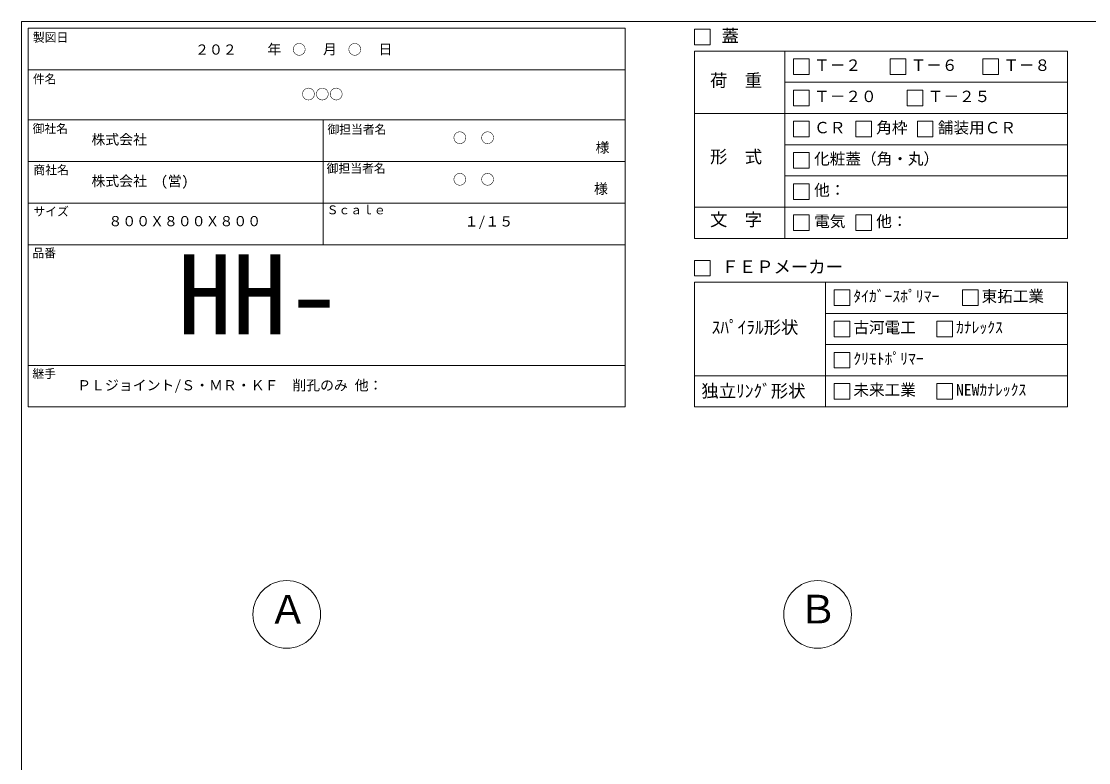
# Model space of a CAD drawing. Units: millimetres, scale not verified. Extents: x -4890 to 18490, y -2328 to 2328.
# Drawn here: x -1230 to 1846, y 190 to 2328 of the extents above; entities that cross this region are included whole.
import ezdxf
from ezdxf.enums import TextEntityAlignment as Align

# ---------------------------------------------------------------- set-up
doc = ezdxf.new("R2010")
doc.units = ezdxf.units.MM
doc.header["$LTSCALE"] = 10
for name, color, linetype, lineweight in [('0-2_waku', 7, 'Continuous', 18), ('0-3_gaikei', 7, 'Continuous', 18), ('0-E_文字１', 7, 'Continuous', 18), ('1-5_文字２', 7, 'Continuous', 5)]:
    doc.layers.add(name, color=color, linetype=linetype, lineweight=lineweight)
doc.styles.add('ＭＳ ゴシック', font='')
doc.styles.get('ＭＳ ゴシック').set_extended_font_data('MS Gothic')

msp = doc.modelspace()

# ---------------------------------------------------------------- linework, layer by layer
at = {"layer": '0-2_waku'}
for p, q in [((-1230.06, 2327.82), (-1230.06, -1947.18)), ((-1210.06, 2307.82), (-1210.06, 1215.82)), ((-1210.06, 2307.82), (509.94, 2307.82)), ((-1210.06, 2307.82), (-1210.06, 1215.82)), ((-1210.06, 2307.82), (509.94, 2307.82)), ((-1210.06, 2307.82), (-1210.06, 1215.82)), ((509.94, 2307.82), (509.94, 1215.82)), ((709.96, 2242.05), (1784.96, 2242.05)), ((709.96, 2242.05), (709.96, 1702.05)), ((970.62, 2242.05), (970.62, 1702.05)), ((1784.96, 2242.05), (1784.96, 1702.05)), ((-1210.06, 2187.82), (509.94, 2187.82)), ((-1210.06, 2187.82), (509.94, 2187.82)), ((-1210.06, 2187.82), (509.94, 2187.82)), ((-1210.06, 2187.82), (509.94, 2187.82)), ((970.62, 2152.05), (1784.96, 2152.05)), ((709.96, 2062.05), (1784.96, 2062.05)), ((-1210.06, 2043.82), (509.94, 2043.82)), ((-1210.06, 2043.82), (509.94, 2043.82)), ((-360.06, 2043.82), (-360.06, 1683.82)), ((970.62, 1972.05), (1784.96, 1972.05)), ((-1210.06, 1923.82), (509.94, 1923.82)), ((970.62, 1882.05), (1784.96, 1882.05)), ((-1210.06, 1803.82), (509.94, 1803.82)), ((709.96, 1792.05), (1784.96, 1792.05)), ((709.96, 1702.05), (1784.96, 1702.05)), ((-1210.06, 1683.82), (509.94, 1683.82)), ((709.96, 1575.82), (1784.96, 1575.82)), ((709.96, 1575.82), (709.96, 1215.82)), ((1087.77, 1575.82), (1087.77, 1215.82)), ((1784.96, 1575.82), (1784.96, 1215.82)), ((1087.77, 1485.82), (1784.96, 1485.82)), ((1087.77, 1395.82), (1784.96, 1395.82)), ((-1210.06, 1335.82), (509.94, 1335.82)), ((709.96, 1305.82), (1784.96, 1305.82)), ((-1210.06, 1215.82), (509.94, 1215.82)), ((709.96, 1215.82), (1784.96, 1215.82)), ((709.96, 1215.82), (1784.96, 1215.82))]:
    msp.add_line(p, q, dxfattribs=at)
msp.add_lwpolyline([(-1230.06, 2327.82), (4889.94, 2327.82), (4889.94, -1947.18)], dxfattribs=at)
at = {"layer": '0-3_gaikei'}
for centre in [(-465.06, 617.82), (1064.94, 617.82)]:
    msp.add_circle(centre, 97.5, dxfattribs=at)
at = {"layer": '0-E_文字１'}
for p, q in [((709.94, 2304.86), (709.94, 2259.86)), ((709.94, 2259.86), (754.94, 2259.86)), ((995.91, 2219.55), (1040.91, 2219.55)), ((995.91, 2219.55), (995.91, 2174.55)), ((995.91, 2219.55), (995.91, 2174.55)), ((995.91, 2219.55), (1040.91, 2219.55)), ((995.91, 2219.55), (995.91, 2174.55)), ((995.91, 2219.55), (1040.91, 2219.55)), ((1040.91, 2219.55), (1040.91, 2174.55)), ((1040.91, 2219.55), (1040.91, 2174.55)), ((1040.91, 2219.55), (1040.91, 2174.55)), ((1274, 2219.55), (1319, 2219.55)), ((1274, 2219.55), (1274, 2174.55)), ((1319, 2219.55), (1319, 2174.55)), ((1541.2, 2219.55), (1586.2, 2219.55)), ((1541.2, 2219.55), (1541.2, 2174.55)), ((1586.2, 2219.55), (1586.2, 2174.55)), ((995.91, 2174.55), (1040.91, 2174.55)), ((995.91, 2174.55), (1040.91, 2174.55)), ((995.91, 2174.55), (1040.91, 2174.55)), ((1274, 2174.55), (1319, 2174.55)), ((1541.2, 2174.55), (1586.2, 2174.55)), ((995.91, 2129.55), (1040.91, 2129.55)), ((995.91, 2129.55), (995.91, 2084.55)), ((1040.91, 2129.55), (1040.91, 2084.55)), ((1323.39, 2129.55), (1368.39, 2129.55)), ((1323.39, 2129.55), (1323.39, 2084.55)), ((1368.39, 2129.55), (1368.39, 2084.55)), ((995.91, 2084.55), (1040.91, 2084.55)), ((1323.39, 2084.55), (1368.39, 2084.55)), ((995.91, 2039.55), (1040.91, 2039.55)), ((995.91, 2039.55), (995.91, 1994.55)), ((995.91, 2039.55), (995.91, 1994.55)), ((1040.91, 2039.55), (1040.91, 1994.55)), ((1040.91, 2039.55), (1040.91, 1994.55)), ((1174.91, 2039.55), (1219.91, 2039.55)), ((1174.91, 2039.55), (1174.91, 1994.55)), ((1219.91, 2039.55), (1219.91, 1994.55)), ((1352.41, 2039.55), (1397.41, 2039.55)), ((1352.41, 2039.55), (1352.41, 1994.55)), ((1397.41, 2039.55), (1397.41, 1994.55)), ((995.91, 1994.55), (1040.91, 1994.55)), ((995.91, 1994.55), (1040.91, 1994.55)), ((1174.91, 1994.55), (1219.91, 1994.55)), ((1352.41, 1994.55), (1397.41, 1994.55)), ((995.91, 1949.55), (995.91, 1904.55)), ((1040.91, 1949.55), (1040.91, 1904.55)), ((995.91, 1904.55), (1040.91, 1904.55)), ((995.91, 1859.55), (1040.91, 1859.55)), ((995.91, 1859.55), (995.91, 1814.55)), ((995.91, 1859.55), (995.91, 1814.55)), ((1040.91, 1859.55), (1040.91, 1814.55)), ((1040.91, 1859.55), (1040.91, 1814.55)), ((995.91, 1814.55), (1040.91, 1814.55)), ((995.91, 1814.55), (1040.91, 1814.55)), ((995.91, 1769.55), (995.91, 1724.55)), ((1174.91, 1769.55), (1174.91, 1724.55)), ((995.91, 1724.55), (1040.91, 1724.55)), ((1174.91, 1724.55), (1219.91, 1724.55)), ((709.94, 1638.64), (709.94, 1593.64)), ((709.94, 1593.64), (754.94, 1593.64)), ((1113.06, 1553.32), (1113.06, 1508.32)), ((1482.65, 1553.32), (1527.65, 1553.32)), ((1482.65, 1553.32), (1482.65, 1508.32)), ((1482.65, 1553.32), (1527.65, 1553.32)), ((1482.65, 1553.32), (1482.65, 1508.32)), ((1482.65, 1553.32), (1527.65, 1553.32)), ((1482.65, 1553.32), (1482.65, 1508.32)), ((1527.65, 1553.32), (1527.65, 1508.32)), ((1527.65, 1553.32), (1527.65, 1508.32)), ((1527.65, 1553.32), (1527.65, 1508.32)), ((1113.06, 1508.32), (1158.06, 1508.32)), ((1482.65, 1508.32), (1527.65, 1508.32)), ((1482.65, 1508.32), (1527.65, 1508.32)), ((1482.65, 1508.32), (1527.65, 1508.32)), ((1113.06, 1463.32), (1158.06, 1463.32)), ((1113.06, 1463.32), (1113.06, 1418.32)), ((1158.06, 1463.32), (1158.06, 1418.32)), ((1408.97, 1463.32), (1408.97, 1418.32)), ((1113.06, 1418.32), (1158.06, 1418.32)), ((1408.97, 1418.32), (1453.97, 1418.32)), ((1113.06, 1373.32), (1113.06, 1328.32)), ((1113.06, 1328.32), (1158.06, 1328.32)), ((1113.06, 1283.32), (1158.06, 1283.32)), ((1113.06, 1283.32), (1113.06, 1238.32)), ((1158.06, 1283.32), (1158.06, 1238.32)), ((1408.97, 1283.32), (1453.97, 1283.32)), ((1408.97, 1283.32), (1408.97, 1238.32)), ((1453.97, 1283.32), (1453.97, 1238.32)), ((1113.06, 1238.32), (1158.06, 1238.32)), ((1408.97, 1238.32), (1453.97, 1238.32))]:
    msp.add_line(p, q, dxfattribs=at)
for points in [[(709.94, 2304.86), (754.94, 2304.86), (754.94, 2259.86)], [(709.94, 2304.86), (754.94, 2304.86), (754.94, 2259.86)], [(995.91, 2039.55), (1040.91, 2039.55), (1040.91, 1994.55)], [(995.91, 2039.55), (995.91, 1994.55), (1040.91, 1994.55)], [(995.91, 1949.55), (1040.91, 1949.55), (1040.91, 1904.55)], [(995.91, 1859.55), (1040.91, 1859.55), (1040.91, 1814.55)], [(995.91, 1859.55), (995.91, 1814.55), (1040.91, 1814.55)], [(995.91, 1769.55), (1040.91, 1769.55), (1040.91, 1724.55)], [(1174.91, 1769.55), (1219.91, 1769.55), (1219.91, 1724.55)], [(709.94, 1638.64), (754.94, 1638.64), (754.94, 1593.64)], [(1113.06, 1553.32), (1158.06, 1553.32), (1158.06, 1508.32)], [(1408.97, 1463.32), (1453.97, 1463.32), (1453.97, 1418.32)], [(1113.06, 1373.32), (1158.06, 1373.32), (1158.06, 1328.32)]]:
    msp.add_lwpolyline(points, dxfattribs=at)

# ---------------------------------------------------------------- texts
at = {"layer": '0-E_文字１', "style": 'ＭＳ ゴシック'}
for s, height, p in [('蓋', 36.66, (788.03, 2256.94)), ('製図日', 24.93, (-1196.79, 2261.38)), ('\u3000\u3000年\u3000\u3000\u3000月\u3000\u3000\u3000日', 29.33, (-600.75, 2223.77)), ('Ｔ－２', 32.99, (1055.05, 2175.03)), ('Ｔ－６', 32.99, (1333.14, 2175.03)), ('Ｔ－８', 32.99, (1600.34, 2175.03)), ('件名', 24.93, (-1196.79, 2141.38)), ('荷\u3000重', 36.66, (754.91, 2128.24)), ('Ｔ－２０', 32.99, (1055.05, 2085.03)), ('Ｔ－２５', 32.99, (1382.54, 2085.03)), ('御社名', 24.93, (-1197.76, 1998.37)), ('御担当者名', 24.93, (-347.85, 1996.16)), ('御担当者名', 24.93, (-347.85, 1996.16)), ('ＣＲ', 32.99, (1055.05, 1995.03)), ('角枠', 32.99, (1234.05, 1995.03)), ('舗装用ＣＲ', 32.99, (1411.56, 1995.03)), ('様', 29.33, (424.9, 1940.66)), ('形\u3000式', 36.66, (754.91, 1908.28)), ('化粧蓋（角・丸）', 32.99, (1055.05, 1905.03)), ('商社名', 24.93, (-1195.15, 1879.33)), ('御担当者名', 24.93, (-350.06, 1883.85)), ('様', 29.33, (420.4, 1821.74)), ('他：', 32.99, (1055.05, 1815.03)), ('サイズ', 24.93, (-1195.15, 1759.33)), ('Ｓｃａｌｅ', 24.93, (-350.06, 1763.85)), ('８００Ｘ８００Ｘ８００', 29.33, (-979.11, 1728.29)), ('１/１５', 29.33, (47.49, 1727.34)), ('文\u3000字', 36.66, (754.91, 1726.8)), ('電気', 32.99, (1055.05, 1725.03)), ('他：', 32.99, (1234.05, 1725.03)), ('品番', 24.93, (-1198.15, 1639.68)), ('HH-', 230.9, (-779.33, 1355.66)), ('ＦＥＰメーカー', 36.66, (788.03, 1590.72)), ('ﾀｲｶﾞｰｽﾎﾟﾘﾏｰ', 32.99, (1168.03, 1508.81)), ('東拓工業', 32.99, (1537.61, 1508.81)), ('ｽﾊﾟｲﾗﾙ形状', 36.66, (759.56, 1416.16)), ('古河電工', 32.99, (1168.03, 1418.81)), ('ｶﾅﾚｯｸｽ', 32.99, (1463.94, 1418.81)), ('ｸﾘﾓﾄﾎﾟﾘﾏｰ', 32.99, (1168.03, 1328.81)), ('継手', 24.93, (-1198.15, 1291.68)), ('ＰＬジョイント/Ｓ・ＭＲ・ＫＦ\u3000削孔のみ 他：', 29.33, (-1069.07, 1255.03)), ('独立ﾘﾝｸﾞ形状', 36.66, (730.03, 1232.68)), ('未来工業', 32.99, (1168.03, 1238.81)), ('NEWｶﾅﾚｯｸｽ', 32.99, (1463.94, 1238.81)), ('Ａ', 82.48, (-517.95, 566.4)), ('Ｂ', 82.48, (1009.52, 567))]:
    msp.add_text(s, height=height, dxfattribs=at).set_placement(p, align=Align.BOTTOM_LEFT)
at = {"layer": '1-5_文字２', "style": 'ＭＳ ゴシック'}
for s, p in [('\u3000\u3000２０２\u3000\u3000\u3000\u3000○\u3000\u3000\u3000○', (-809.22, 2222.99)), ('○○○', (-422.54, 2094.17)), ('株式会社', (-1028.06, 1963.91)), ('○\u3000○', (13.73, 1968.29)), ('株式会社\u3000(営)', (-1028.06, 1843.91)), ('○\u3000○', (13.73, 1848.29))]:
    msp.add_text(s, height=29.33, dxfattribs=at).set_placement(p, align=Align.BOTTOM_LEFT)

doc.saveas('drawing.dxf')
